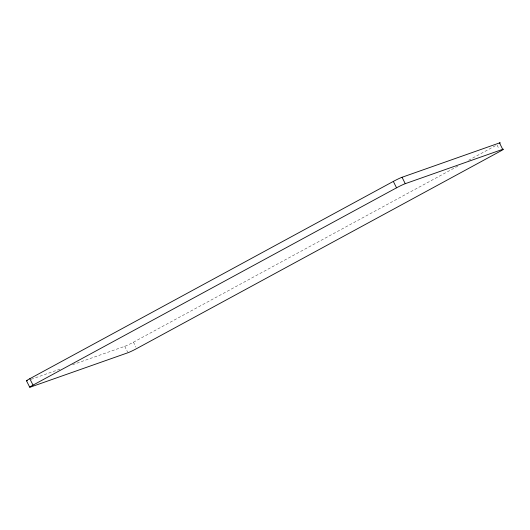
<?xml version="1.0" encoding="UTF-8"?>
<svg xmlns="http://www.w3.org/2000/svg" width="530" height="530" viewBox="0 0 530 530"><rect width="100%" height="100%" fill="white"/><g stroke="black" fill="none" stroke-linecap="round" stroke-linejoin="round"><path stroke-width="0.4" stroke-dasharray="2.65 1.99" d="M72.511 364.733L124.736 346.328A7.181 0.464 -26.6 0 0 133.467 342.181L457.721 166.188M468.626 160.272L496.981 144.882L499.114 149.155M31.197 379.294L60.817 368.853M133.467 342.181L135.965 347.163M124.736 346.328L127.591 352.026"/><path stroke-width="0.79" d="M27.302 380.666A7.181 0.464 -26.6 0 1 29.812 378.712L393.326 181.412A7.181 0.464 -26.6 0 1 402.051 177.265L499.492 142.928A7.181 0.464 -26.6 0 1 499.757 143.252M502.698 149.334A7.181 0.464 -26.6 0 1 500.188 151.288L136.674 348.588A7.181 0.464 -26.6 0 1 127.949 352.735L30.508 387.072A7.181 0.464 -26.6 0 1 33.019 385.118L396.533 187.819A7.181 0.464 -26.6 0 1 405.264 183.672L502.698 149.334L499.492 142.928M402.051 177.265L405.264 183.672M393.326 181.412L396.533 187.819M29.812 378.712L33.019 385.118M26.5 380.805L29.707 387.211"/></g></svg>
